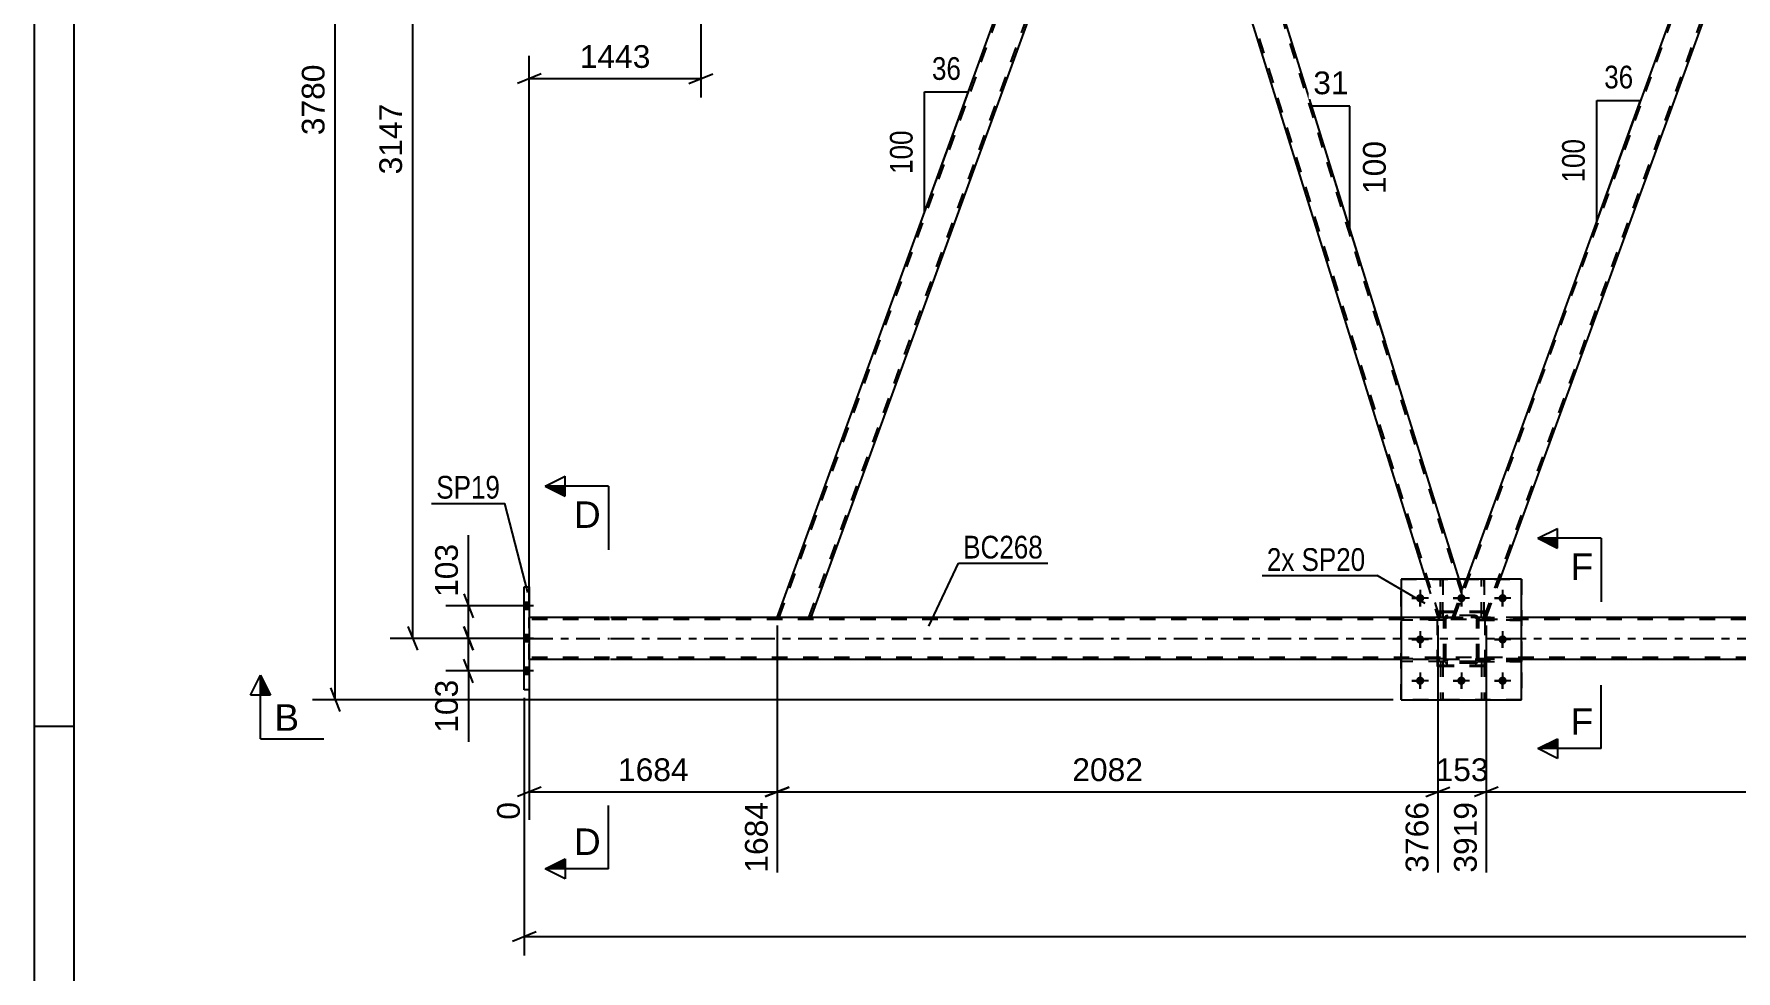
# Model space of a CAD drawing. Header units: millimetres. Extents: x 0 to 841, y 0 to 594.
# Drawn here: x 0 to 214.6, y 267.2 to 385.3 of the extents above; entities that cross this region are included whole.
import ezdxf

# ---------------------------------------------------------------- set-up
doc = ezdxf.new("R2010")
doc.units = ezdxf.units.MM
doc.linetypes.add('DXK_LINE_DOT2', pattern=[3.9198, 1.9599, -1.9599])
doc.linetypes.add('DXK_LINE_DOT3', pattern=[5.9187, 2.979, -0.9799, 0.9799, -0.9799])
doc.styles.add('Arial', font='ARIAL.TTF', dxfattribs={"height": 0.2})
doc.styles.add('Arial Narrow', font='ARIALN.TTF', dxfattribs={"height": 0.2})

# ---------------------------------------------------------------- blocks, each defined once
blk = doc.blocks.new('Unknown-318886624-1115')
at = {"color": 5, "linetype": 'Continuous'}
for p, q in [((0, 594), (0, 0)), ((5, 589), (5, 5)), ((5, 298), (0, 298))]:
    blk.add_line(p, q, dxfattribs=at)
blk = doc.blocks.new('Part-318886624-3569 - 3093')
at = {"color": 7, "linetype": 'DXK_LINE_DOT2'}
for p, q in [((177.3, 311.73), (177.3, 316.58)), ((177.3, 316.58), (177.62, 316.58)), ((177.62, 316.58), (177.62, 311.73)), ((177.3, 312.33), (177.62, 312.33)), ((177.62, 311.73), (177.3, 311.73))]:
    blk.add_line(p, q, dxfattribs=at)
blk = doc.blocks.new('Part-318886624-3146 - 3093')
at = {"color": 2, "linetype": 'Continuous'}
for p, q in [((93.69, 311.75), (137.81, 432.97)), ((137.81, 432.97), (142.07, 432.97)), ((97.95, 311.75), (140.52, 428.72))]:
    blk.add_line(p, q, dxfattribs=at)
at = {"color": 7, "linetype": 'DXK_LINE_DOT2'}
for p, q in [((93.95, 311.75), (138.07, 432.97)), ((97.69, 311.75), (141.81, 432.97)), ((138.07, 432.97), (138.09, 432.97)), ((140.52, 428.72), (142.07, 432.97)), ((97.95, 311.75), (93.69, 311.75))]:
    blk.add_line(p, q, dxfattribs=at)
blk = doc.blocks.new('Part-318886624-3156 - 3093')
at = {"color": 7, "linetype": 'DXK_LINE_DOT2'}
for p, q in [((179.08, 311.75), (223.2, 432.97)), ((182.83, 311.75), (226.95, 432.97)), ((223.2, 432.97), (223.22, 432.97)), ((227.2, 432.97), (225.65, 428.72)), ((178.82, 311.75), (180.58, 316.58)), ((183.08, 311.75), (184.84, 316.58)), ((183.08, 311.75), (178.82, 311.75))]:
    blk.add_line(p, q, dxfattribs=at)
at = {"color": 2, "linetype": 'Continuous'}
for p, q in [((222.94, 432.97), (180.58, 316.58)), ((227.2, 432.97), (222.94, 432.97)), ((184.84, 316.58), (225.65, 428.72))]:
    blk.add_line(p, q, dxfattribs=at)
blk = doc.blocks.new('Part-318886624-3161 - 3093')
at = {"color": 2, "linetype": 'Continuous'}
for p, q in [((142.07, 432.97), (140.52, 428.72)), ((143.38, 432.97), (142.07, 432.97)), ((179.67, 316.58), (143.38, 432.97)), ((175.48, 316.58), (140.52, 428.72))]:
    blk.add_line(p, q, dxfattribs=at)
at = {"color": 7, "linetype": 'DXK_LINE_DOT2'}
for p, q in [((179.95, 314.85), (143.13, 432.97)), ((177.23, 311.75), (140.66, 429.09)), ((175.48, 316.58), (176.98, 311.75)), ((180.09, 315.22), (179.67, 316.58)), ((178.82, 311.75), (180.09, 315.22)), ((176.98, 311.75), (178.82, 311.75))]:
    blk.add_line(p, q, dxfattribs=at)
blk = doc.blocks.new('Part-318886624-3235 - 3093')
at = {"color": 7, "linetype": 'DXK_LINE_DOT2'}
for p, q in [((177.29, 306.21), (177.61, 306.21)), ((177.29, 306.21), (177.3, 301.38)), ((177.29, 305.61), (177.61, 305.61)), ((177.61, 306.21), (177.62, 301.38)), ((177.62, 301.38), (177.3, 301.38))]:
    blk.add_line(p, q, dxfattribs=at)
blk = doc.blocks.new('Part-318886624-3241 - 3093')
at = {"color": 7, "linetype": 'DXK_LINE_DOT2'}
for p, q in [((182.49, 311.73), (182.49, 316.58)), ((182.49, 316.58), (182.81, 316.58)), ((182.81, 316.58), (182.81, 311.73)), ((182.49, 312.33), (182.81, 312.33)), ((182.81, 311.73), (182.49, 311.73))]:
    blk.add_line(p, q, dxfattribs=at)
blk = doc.blocks.new('Part-318886624-3376 - 3093')
at = {"color": 7, "linetype": 'DXK_LINE_DOT2'}
for p, q in [((177.74, 311.74), (172.34, 311.74)), ((172.34, 311.42), (172.34, 311.74)), ((177.74, 311.42), (172.34, 311.42)), ((177.14, 311.42), (177.14, 311.74)), ((177.74, 311.74), (177.74, 311.42))]:
    blk.add_line(p, q, dxfattribs=at)
blk = doc.blocks.new('Part-318886624-3219 - 3093')
at = {"color": 7, "linetype": 'DXK_LINE_DOT2'}
for p, q in [((172.34, 301.38), (172.34, 316.58)), ((172.34, 316.58), (187.54, 316.58)), ((187.54, 316.58), (187.54, 301.38)), ((187.54, 301.38), (172.34, 301.38))]:
    blk.add_line(p, q, dxfattribs=at)
blk = doc.blocks.new('Part-318886624-3224 - 3093')
at = {"color": 2, "linetype": 'Continuous'}
for p, q in [((61.8, 302.61), (61.8, 315.61)), ((61.8, 315.61), (62.44, 315.61)), ((62.44, 315.61), (62.44, 302.61)), ((62.44, 302.61), (61.8, 302.61))]:
    blk.add_line(p, q, dxfattribs=at)
blk = doc.blocks.new('Part-318886624-3256 - 3093')
at = {"color": 7, "linetype": 'DXK_LINE_DOT2'}
for p, q in [((177.61, 306.21), (177.29, 306.21)), ((177.29, 306.21), (177.3, 301.38)), ((177.29, 305.61), (177.61, 305.61)), ((177.61, 306.21), (177.62, 301.38)), ((177.3, 301.38), (177.62, 301.38))]:
    blk.add_line(p, q, dxfattribs=at)
blk = doc.blocks.new('Part-318886624-3279 - 3093')
at = {"color": 7, "linetype": 'DXK_LINE_DOT2'}
for p, q in [((187.54, 311.74), (182.14, 311.74)), ((182.14, 311.74), (182.14, 311.42)), ((182.14, 311.42), (187.54, 311.42)), ((182.74, 311.42), (182.74, 311.74)), ((187.54, 311.42), (187.54, 311.74))]:
    blk.add_line(p, q, dxfattribs=at)
blk = doc.blocks.new('Part-318886624-3280 - 3093')
at = {"color": 7, "linetype": 'DXK_LINE_DOT2'}
for p, q in [((187.54, 306.54), (182.14, 306.54)), ((182.14, 306.54), (182.14, 306.22)), ((182.14, 306.22), (187.54, 306.22)), ((182.74, 306.22), (182.74, 306.54)), ((187.54, 306.22), (187.54, 306.54))]:
    blk.add_line(p, q, dxfattribs=at)
blk = doc.blocks.new('Part-318886624-3281 - 3093')
at = {"color": 7, "linetype": 'DXK_LINE_DOT2'}
for p, q in [((177.74, 311.74), (172.34, 311.74)), ((172.34, 311.74), (172.34, 311.42)), ((177.74, 311.42), (172.34, 311.42)), ((177.14, 311.42), (177.14, 311.74)), ((177.74, 311.42), (177.74, 311.74))]:
    blk.add_line(p, q, dxfattribs=at)
blk = doc.blocks.new('Part-318886624-3282 - 3093')
at = {"color": 7, "linetype": 'DXK_LINE_DOT2'}
for p, q in [((177.74, 306.54), (172.34, 306.54)), ((172.34, 306.54), (172.34, 306.22)), ((177.74, 306.22), (172.34, 306.22)), ((177.14, 306.22), (177.14, 306.54)), ((177.74, 306.22), (177.74, 306.54))]:
    blk.add_line(p, q, dxfattribs=at)
blk = doc.blocks.new('Part-318886624-3284 - 3093')
at = {"color": 2, "linetype": 'Continuous'}
for p, q in [((177.3, 316.58), (177.3, 316.58)), ((177.62, 316.58), (177.3, 316.58)), ((177.62, 316.58), (177.62, 316.58))]:
    blk.add_line(p, q, dxfattribs=at)
at = {"color": 7, "linetype": 'DXK_LINE_DOT2'}
for p, q in [((177.3, 311.73), (177.3, 316.58)), ((177.62, 311.73), (177.62, 316.58)), ((177.3, 312.33), (177.62, 312.33)), ((177.62, 311.73), (177.3, 311.73))]:
    blk.add_line(p, q, dxfattribs=at)
blk = doc.blocks.new('Bolt-318886624-3306 - 3093')
at = {"linetype": 'Continuous'}
for points in [[(62.44, 312.77), (62.44, 313.65), (61.8, 313.65), (61.8, 312.77)], [(62.44, 312.77), (62.44, 313.65), (61.8, 313.65), (61.8, 312.77)], [(62.44, 312.77), (62.44, 313.65), (61.8, 313.65), (61.8, 312.77)], [(62.44, 308.67), (62.44, 309.55), (61.8, 309.55), (61.8, 308.67)], [(62.44, 308.67), (62.44, 309.55), (61.8, 309.55), (61.8, 308.67)], [(62.44, 304.57), (62.44, 305.45), (61.8, 305.45), (61.8, 304.57)], [(62.44, 304.57), (62.44, 305.45), (61.8, 305.45), (61.8, 304.57)], [(62.44, 304.57), (62.44, 305.45), (61.8, 305.45), (61.8, 304.57)]]:
    blk.add_hatch(color=1, dxfattribs=at).paths.add_polyline_path(points)
at = {"color": 1, "linetype": 'Continuous'}
for p, q in [((62.44, 313.65), (61.8, 313.65)), ((62.44, 313.65), (61.8, 313.65)), ((62.44, 313.65), (61.8, 313.65)), ((62.96, 313.21), (59.64, 313.21)), ((62.96, 313.21), (59.64, 313.21)), ((62.96, 313.21), (59.64, 313.21)), ((62.44, 312.77), (61.8, 312.77)), ((62.44, 312.77), (61.8, 312.77)), ((62.44, 312.77), (61.8, 312.77)), ((62.96, 309.11), (59.64, 309.11)), ((62.96, 309.11), (59.64, 309.11)), ((62.44, 309.55), (61.8, 309.55)), ((62.44, 309.55), (61.8, 309.55)), ((62.44, 308.67), (61.8, 308.67)), ((62.44, 308.67), (61.8, 308.67)), ((62.96, 305.01), (59.64, 305.01)), ((62.96, 305.01), (59.64, 305.01)), ((62.96, 305.01), (59.64, 305.01)), ((62.44, 305.45), (61.8, 305.45)), ((62.44, 305.45), (61.8, 305.45)), ((62.44, 305.45), (61.8, 305.45)), ((62.44, 304.57), (61.8, 304.57)), ((62.44, 304.57), (61.8, 304.57)), ((62.44, 304.57), (61.8, 304.57))]:
    blk.add_line(p, q, dxfattribs=at)
blk = doc.blocks.new('Bolt-318886624-3307 - 3093')
at = {"color": 1, "linetype": 'Continuous'}
for p, q in [((173.7, 314.18), (174.39, 314.18)), ((174.74, 315.22), (174.74, 314.52)), ((174.74, 313.14), (174.74, 313.83)), ((175.78, 314.18), (175.09, 314.18)), ((178.9, 314.18), (179.59, 314.18)), ((179.94, 315.22), (179.94, 314.52)), ((179.94, 313.14), (179.94, 313.83)), ((180.98, 314.18), (180.29, 314.18)), ((184.1, 314.18), (184.79, 314.18)), ((185.14, 315.22), (185.14, 314.52)), ((185.14, 313.14), (185.14, 313.83)), ((186.18, 314.18), (185.49, 314.18)), ((173.7, 308.98), (174.39, 308.98)), ((174.74, 310.02), (174.74, 309.32)), ((175.78, 308.98), (175.09, 308.98)), ((184.1, 308.98), (184.79, 308.98)), ((185.14, 310.02), (185.14, 309.32)), ((186.18, 308.98), (185.49, 308.98)), ((174.74, 307.94), (174.74, 308.63)), ((185.14, 307.94), (185.14, 308.63)), ((174.74, 304.82), (174.74, 304.12)), ((179.94, 304.82), (179.94, 304.12)), ((185.14, 304.82), (185.14, 304.12)), ((173.7, 303.78), (174.39, 303.78)), ((174.74, 302.74), (174.74, 303.43)), ((175.78, 303.78), (175.09, 303.78)), ((178.9, 303.78), (179.59, 303.78)), ((179.94, 302.74), (179.94, 303.43)), ((180.98, 303.78), (180.29, 303.78)), ((184.1, 303.78), (184.79, 303.78)), ((185.14, 302.74), (185.14, 303.43)), ((186.18, 303.78), (185.49, 303.78))]:
    blk.add_line(p, q, dxfattribs=at)
blk = doc.blocks.new('Part-318886624-3377 - 3093')
at = {"color": 7, "linetype": 'DXK_LINE_DOT2'}
for p, q in [((182.14, 306.22), (182.14, 306.54)), ((182.14, 306.54), (187.54, 306.54)), ((187.54, 306.22), (182.14, 306.22)), ((182.74, 306.22), (182.74, 306.54)), ((187.54, 306.54), (187.54, 306.22))]:
    blk.add_line(p, q, dxfattribs=at)
blk = doc.blocks.new('Part-318886624-3398 - 3093')
at = {"color": 2, "linetype": 'Continuous'}
for p, q in [((182.49, 316.58), (182.49, 316.58)), ((182.81, 316.58), (182.49, 316.58)), ((182.81, 316.58), (182.81, 316.58))]:
    blk.add_line(p, q, dxfattribs=at)
at = {"color": 7, "linetype": 'DXK_LINE_DOT2'}
for p, q in [((182.49, 311.73), (182.49, 316.58)), ((182.81, 311.73), (182.81, 316.58)), ((182.49, 312.33), (182.81, 312.33)), ((182.81, 311.73), (182.49, 311.73))]:
    blk.add_line(p, q, dxfattribs=at)
blk = doc.blocks.new('Part-318886624-3399 - 3093')
at = {"color": 7, "linetype": 'DXK_LINE_DOT2'}
for p, q in [((177.74, 306.54), (172.34, 306.54)), ((172.34, 306.22), (172.34, 306.54)), ((177.74, 306.22), (172.34, 306.22)), ((177.14, 306.22), (177.14, 306.54)), ((177.74, 306.54), (177.74, 306.22))]:
    blk.add_line(p, q, dxfattribs=at)
blk = doc.blocks.new('Part-318886624-3408 - 3093')
at = {"color": 7, "linetype": 'DXK_LINE_DOT2'}
for p, q in [((182.81, 306.21), (182.49, 306.21)), ((182.49, 306.21), (182.49, 301.38)), ((182.49, 305.61), (182.81, 305.61)), ((182.81, 306.21), (182.81, 301.38)), ((182.49, 301.38), (182.81, 301.38))]:
    blk.add_line(p, q, dxfattribs=at)
blk = doc.blocks.new('Part-318886624-3450 - 3093')
at = {"color": 2, "linetype": 'Continuous'}
for p, q in [((172.34, 316.58), (172.34, 301.38)), ((187.54, 316.58), (172.34, 316.58)), ((187.54, 301.38), (187.54, 316.58)), ((172.34, 301.38), (187.54, 301.38))]:
    blk.add_line(p, q, dxfattribs=at)
blk = doc.blocks.new('Part-318886624-3601 - 3093')
at = {"color": 7, "linetype": 'DXK_LINE_DOT2'}
for p, q in [((177.74, 311.5), (177.78, 311.68)), ((177.78, 311.68), (177.74, 311.5)), ((177.74, 306.46), (177.74, 311.5)), ((177.98, 311.5), (178, 311.59)), ((177.98, 306.46), (177.98, 311.5)), ((178, 311.59), (178.05, 311.67)), ((178.04, 311.94), (178.22, 311.98)), ((178.22, 311.98), (178.04, 311.94)), ((178.05, 311.67), (178.13, 311.72)), ((178.13, 311.72), (178.22, 311.74)), ((181.66, 311.98), (178.22, 311.98)), ((178.22, 311.74), (181.66, 311.74)), ((181.66, 311.98), (181.84, 311.94)), ((181.84, 311.94), (181.66, 311.98)), ((181.66, 311.74), (181.75, 311.72)), ((181.75, 311.72), (181.83, 311.67)), ((181.83, 311.67), (181.88, 311.59)), ((181.88, 311.59), (181.9, 311.5)), ((181.9, 306.46), (181.9, 311.5)), ((182.1, 311.68), (182.14, 311.5)), ((182.14, 311.5), (182.1, 311.68)), ((182.14, 306.46), (182.14, 311.5)), ((177.78, 306.27), (177.74, 306.46)), ((177.74, 306.46), (177.78, 306.27)), ((178, 306.36), (177.98, 306.46)), ((178.05, 306.29), (178, 306.36)), ((178.22, 305.98), (178.04, 306.01)), ((178.04, 306.01), (178.22, 305.98)), ((178.13, 306.23), (178.05, 306.29)), ((178.22, 306.22), (178.13, 306.23)), ((181.66, 306.22), (178.22, 306.22)), ((181.66, 305.98), (178.22, 305.98)), ((181.75, 306.23), (181.66, 306.22)), ((181.84, 306.01), (181.66, 305.98)), ((181.66, 305.98), (181.84, 306.01)), ((181.83, 306.29), (181.75, 306.23)), ((181.88, 306.36), (181.83, 306.29)), ((181.9, 306.46), (181.88, 306.36)), ((182.14, 306.46), (182.1, 306.27)), ((182.1, 306.27), (182.14, 306.46))]:
    blk.add_line(p, q, dxfattribs=at)
at = {"color": 7, "linetype": 'DXK_LINE_DOT3'}
blk.add_line((179.94, 308.98), (179.94, 308.98), dxfattribs=at)
at = {"color": 7, "linetype": 'DXK_LINE_DOT2'}
for centre, start, end in [((178.22, 311.5), 112.5, 157.5), ((178.22, 311.5), 112.5, 157.5), ((181.66, 311.5), 22.5, 67.5), ((181.66, 311.5), 22.5, 67.5), ((178.22, 306.46), 202.5, 247.5), ((178.22, 306.46), 202.5, 247.5), ((181.66, 306.46), 292.5, 337.5), ((181.66, 306.46), 292.5, 337.5)]:
    blk.add_arc(centre, 0.48, start, end, dxfattribs=at)
blk = doc.blocks.new('Bolt-318886624-3477 - 3093')
at = {"linetype": 'Continuous'}
for points in [[(175.26, 314.18, -1), (174.22, 314.18, -1)], [(180.46, 314.18, -1), (179.42, 314.18, -1)], [(185.66, 314.18, -1), (184.62, 314.18, -1)], [(175.26, 308.98, -1), (174.22, 308.98, -1)], [(185.66, 308.98, -1), (184.62, 308.98, -1)], [(175.26, 303.78, -1), (174.22, 303.78, -1)], [(180.46, 303.78, -1), (179.42, 303.78, -1)], [(185.66, 303.78, -1), (184.62, 303.78, -1)]]:
    blk.add_hatch(color=1, dxfattribs=at).paths.add_polyline_path(points)
at = {"color": 1, "linetype": 'Continuous'}
for p, q in [((175.78, 314.18), (173.7, 314.18)), ((174.74, 315.22), (174.74, 313.14)), ((180.98, 314.18), (178.9, 314.18)), ((179.94, 315.22), (179.94, 313.14)), ((186.18, 314.18), (184.1, 314.18)), ((185.14, 315.22), (185.14, 313.14)), ((175.78, 308.98), (173.7, 308.98)), ((174.74, 310.02), (174.74, 307.94)), ((186.18, 308.98), (184.1, 308.98)), ((185.14, 310.02), (185.14, 307.94)), ((174.74, 304.82), (174.74, 302.74)), ((179.94, 304.82), (179.94, 302.74)), ((185.14, 304.82), (185.14, 302.74)), ((175.78, 303.78), (173.7, 303.78)), ((180.98, 303.78), (178.9, 303.78)), ((186.18, 303.78), (184.1, 303.78))]:
    blk.add_line(p, q, dxfattribs=at)
blk = doc.blocks.new('Part-318886624-3524 - 3093')
at = {"color": 7, "linetype": 'DXK_LINE_DOT2'}
for p, q in [((182.14, 311.42), (182.14, 311.74)), ((182.14, 311.74), (187.54, 311.74)), ((187.54, 311.42), (182.14, 311.42)), ((182.74, 311.42), (182.74, 311.74)), ((187.54, 311.74), (187.54, 311.42))]:
    blk.add_line(p, q, dxfattribs=at)
blk = doc.blocks.new('Part-318886624-3544 - 3093')
at = {"color": 2, "linetype": 'Continuous'}
for p, q in [((72.56, 311.75), (62.44, 311.75)), ((172.34, 311.75), (72.66, 311.75)), ((342.61, 311.75), (187.54, 311.75)), ((72.56, 306.47), (62.44, 306.47)), ((172.34, 306.47), (72.66, 306.47)), ((342.61, 306.47), (187.54, 306.47))]:
    blk.add_line(p, q, dxfattribs=at)
at = {"color": 7, "linetype": 'DXK_LINE_DOT2'}
for p, q in [((62.44, 306.47), (62.44, 311.75)), ((72.56, 311.51), (62.44, 311.51)), ((741.11, 311.51), (72.66, 311.51)), ((187.54, 311.75), (172.34, 311.75)), ((72.56, 306.71), (62.44, 306.71)), ((741.75, 306.71), (72.66, 306.71)), ((187.54, 306.47), (172.34, 306.47))]:
    blk.add_line(p, q, dxfattribs=at)
at = {"color": 7, "linetype": 'DXK_LINE_DOT3'}
for p, q in [((62.44, 309.11), (72.56, 309.11)), ((72.66, 309.11), (741.43, 309.11))]:
    blk.add_line(p, q, dxfattribs=at)
blk = doc.blocks.new('Part-318886624-3545 - 3093')
at = {"color": 7, "linetype": 'DXK_LINE_DOT2'}
for p, q in [((182.94, 312.38), (176.94, 312.38)), ((176.94, 305.58), (176.94, 312.38)), ((182.94, 305.58), (182.94, 312.38)), ((182.94, 305.58), (176.94, 305.58))]:
    blk.add_line(p, q, dxfattribs=at)
blk = doc.blocks.new('Part-318886624-3577 - 3093')
at = {"color": 7, "linetype": 'DXK_LINE_DOT2'}
for p, q in [((182.49, 306.21), (182.81, 306.21)), ((182.49, 306.21), (182.49, 301.38)), ((182.49, 305.61), (182.81, 305.61)), ((182.81, 306.21), (182.81, 301.38)), ((182.81, 301.38), (182.49, 301.38))]:
    blk.add_line(p, q, dxfattribs=at)
blk = doc.blocks.new('Part-318886624-3578 - 3093')
at = {"color": 7, "linetype": 'DXK_LINE_DOT2'}
for p, q in [((177.74, 311.5), (177.78, 311.68)), ((177.78, 311.68), (177.74, 311.5)), ((177.74, 306.46), (177.74, 311.5)), ((177.98, 311.5), (178, 311.59)), ((177.98, 306.46), (177.98, 311.5)), ((178, 311.59), (178.05, 311.67)), ((178.04, 311.94), (178.22, 311.98)), ((178.22, 311.98), (178.04, 311.94)), ((178.05, 311.67), (178.13, 311.72)), ((178.13, 311.72), (178.22, 311.74)), ((181.66, 311.98), (178.22, 311.98)), ((178.22, 311.74), (181.66, 311.74)), ((181.66, 311.98), (181.84, 311.94)), ((181.84, 311.94), (181.66, 311.98)), ((181.66, 311.74), (181.75, 311.72)), ((181.75, 311.72), (181.83, 311.67)), ((181.83, 311.67), (181.88, 311.59)), ((181.88, 311.59), (181.9, 311.5)), ((181.9, 306.46), (181.9, 311.5)), ((182.1, 311.68), (182.14, 311.5)), ((182.14, 311.5), (182.1, 311.68)), ((182.14, 306.46), (182.14, 311.5)), ((177.78, 306.27), (177.74, 306.46)), ((177.74, 306.46), (177.78, 306.27)), ((178, 306.36), (177.98, 306.46)), ((178.05, 306.29), (178, 306.36)), ((178.22, 305.98), (178.04, 306.01)), ((178.04, 306.01), (178.22, 305.98)), ((178.13, 306.23), (178.05, 306.29)), ((178.22, 306.22), (178.13, 306.23)), ((181.66, 306.22), (178.22, 306.22)), ((181.66, 305.98), (178.22, 305.98)), ((181.75, 306.23), (181.66, 306.22)), ((181.84, 306.01), (181.66, 305.98)), ((181.66, 305.98), (181.84, 306.01)), ((181.83, 306.29), (181.75, 306.23)), ((181.88, 306.36), (181.83, 306.29)), ((181.9, 306.46), (181.88, 306.36)), ((182.14, 306.46), (182.1, 306.27)), ((182.1, 306.27), (182.14, 306.46))]:
    blk.add_line(p, q, dxfattribs=at)
at = {"color": 7, "linetype": 'DXK_LINE_DOT3'}
blk.add_line((179.94, 308.98), (179.94, 308.98), dxfattribs=at)
at = {"color": 7, "linetype": 'DXK_LINE_DOT2'}
for centre, start, end in [((178.22, 311.5), 112.5, 157.5), ((178.22, 311.5), 112.5, 157.5), ((181.66, 311.5), 22.5, 67.5), ((181.66, 311.5), 22.5, 67.5), ((178.22, 306.46), 202.5, 247.5), ((178.22, 306.46), 202.5, 247.5), ((181.66, 306.46), 292.5, 337.5), ((181.66, 306.46), 292.5, 337.5)]:
    blk.add_arc(centre, 0.48, start, end, dxfattribs=at)
blk = doc.blocks.new('Part-318886624-3600 - 3093')
at = {"color": 7, "linetype": 'DXK_LINE_DOT2'}
for p, q in [((182.94, 312.51), (176.94, 312.51)), ((176.94, 305.71), (176.94, 312.51)), ((182.94, 305.71), (182.94, 312.51)), ((182.94, 305.71), (176.94, 305.71))]:
    blk.add_line(p, q, dxfattribs=at)
blk = doc.blocks.new('StraightDimension-318886624-3905 - 3093')
at = {"color": 7, "linetype": 'Continuous'}
for p, q in [((61.12, 309.11), (51.93, 309.11)), ((54.18, 310.61), (55.38, 307.61)), ((54.78, 305.01), (54.78, 309.11)), ((60.8, 305.01), (51.93, 305.01)), ((55.38, 303.51), (54.18, 306.51))]:
    blk.add_line(p, q, dxfattribs=at)
at = {"color": 0}
blk.add_wipeout([(54.03, 304.49), (49.83, 304.49), (49.83, 296.62), (54.03, 296.62)], dxfattribs=at)
at = {"color": 7, "linetype": 'Continuous'}
blk.add_line((54.78, 305.01), (54.78, 296.09), dxfattribs=at)
blk.add_line((54.78, 305.01), (54.78, 296.09), dxfattribs=at)
at = {"color": 3, "style": 'Arial'}
blk.add_text('103', height=2.865, rotation=90.0002, dxfattribs=at).set_placement((53.43, 297.22))
blk = doc.blocks.new('AngleDimension-318886624-12762 - 3093')
at = {"color": 7, "linetype": 'Continuous'}
for p, q in [((197, 376.92), (202.54, 376.92)), ((197, 361.7), (202.54, 376.92)), ((197, 361.7), (197, 376.92)), ((197.55, 363.19), (202.54, 376.92))]:
    blk.add_line(p, q, dxfattribs=at)
at = {"color": 0}
for points in [[(202.2, 377.82), (202.2, 382.02), (197.35, 382.02), (197.35, 377.82)], [(196.1, 372.66), (191.9, 372.66), (191.9, 365.97), (196.1, 365.97)]]:
    blk.add_wipeout(points, dxfattribs=at)
at = {"color": 3, "style": 'Arial Narrow'}
blk.add_text('36', height=2.863, dxfattribs=at).set_placement((197.95, 378.42))
blk.add_text('100', height=2.863, rotation=90.0002, dxfattribs=at).set_placement((195.5, 366.57))
blk = doc.blocks.new('StraightDimension-318886624-4182 - 3093')
at = {"color": 7, "linetype": 'Continuous'}
for p, q in [((176.98, 310.75), (176.98, 279.59)), ((183.08, 310.75), (183.08, 279.59)), ((175.48, 289.18), (178.48, 290.38)), ((176.98, 289.78), (183.08, 289.78)), ((184.58, 290.38), (181.58, 289.18))]:
    blk.add_line(p, q, dxfattribs=at)
at = {"color": 0}
blk.add_wipeout([(183.97, 290.53), (183.97, 294.73), (176.09, 294.73), (176.09, 290.53)], dxfattribs=at)
at = {"color": 0, "linetype": 'Continuous'}
blk.add_wipeout([(182.48, 289.08), (178.28, 289.08), (178.28, 278.99), (182.48, 278.99)], dxfattribs=at)
at = {"color": 3, "style": 'Arial'}
blk.add_text('153', height=2.865, dxfattribs=at).set_placement((176.69, 291.13))
at = {"color": 3, "linetype": 'Continuous', "style": 'Arial'}
blk.add_text('3919', height=2.865, rotation=90.0002, dxfattribs=at).set_placement((181.88, 279.59))
blk = doc.blocks.new('StraightDimension-318886624-3615 - 3093')
at = {"color": 7, "linetype": 'Continuous'}
for p, q in [((48.34, 433.47), (47.14, 436.47)), ((82.42, 434.97), (44.89, 434.97)), ((47.74, 309.11), (47.74, 434.97)), ((60.8, 309.11), (44.89, 309.11)), ((47.14, 310.61), (48.34, 307.61))]:
    blk.add_line(p, q, dxfattribs=at)
at = {"color": 0}
blk.add_wipeout([(46.99, 377.09), (42.79, 377.09), (42.79, 366.99), (46.99, 366.99)], dxfattribs=at)
at = {"color": 3, "style": 'Arial'}
blk.add_text('3147', height=2.865, rotation=90.0002, dxfattribs=at).set_placement((46.39, 367.59))
blk = doc.blocks.new('AngleDimension-318886624-3857 - 3093')
at = {"color": 7, "linetype": 'Continuous'}
for p, q in [((165.9, 376.19), (161.08, 376.19)), ((165.9, 360.72), (161.08, 376.19)), ((165.9, 360.72), (165.9, 376.19)), ((170.36, 346.43), (165.9, 360.72))]:
    blk.add_line(p, q, dxfattribs=at)
at = {"color": 0}
for points in [[(166.32, 377.09), (166.32, 381.29), (160.67, 381.29), (160.67, 377.09)], [(171, 372.39), (166.8, 372.39), (166.8, 364.52), (171, 364.52)]]:
    blk.add_wipeout(points, dxfattribs=at)
at = {"color": 3, "style": 'Arial'}
blk.add_text('31', height=2.865, dxfattribs=at).set_placement((161.27, 377.69))
blk.add_text('100', height=2.865, rotation=90.0002, dxfattribs=at).set_placement((170.4, 365.12))
blk = doc.blocks.new('StraightDimension-318886624-3868 - 3093')
at = {"color": 7, "linetype": 'Continuous'}
for p, q in [((84.06, 431.97), (84.06, 377.26)), ((62.44, 312.75), (62.44, 382.51)), ((63.94, 380.26), (60.94, 379.06)), ((82.56, 379.06), (85.56, 380.26)), ((62.44, 379.66), (84.06, 379.66))]:
    blk.add_line(p, q, dxfattribs=at)
at = {"color": 0}
blk.add_wipeout([(78.3, 380.41), (78.3, 384.61), (68.2, 384.61), (68.2, 380.41)], dxfattribs=at)
at = {"color": 3, "style": 'Arial'}
blk.add_text('1443', height=2.865, dxfattribs=at).set_placement((68.8, 381.01))
blk = doc.blocks.new('StraightDimension-318886624-3915 - 3093')
at = {"color": 7, "linetype": 'Continuous'}
for p, q in [((54.18, 314.71), (55.38, 311.71)), ((60.8, 313.21), (51.93, 313.21)), ((54.78, 309.11), (54.78, 313.21)), ((61.12, 309.11), (51.93, 309.11)), ((55.38, 307.61), (54.18, 310.61))]:
    blk.add_line(p, q, dxfattribs=at)
at = {"color": 0}
blk.add_wipeout([(54.03, 321.61), (49.83, 321.61), (49.83, 313.74), (54.03, 313.74)], dxfattribs=at)
at = {"color": 7, "linetype": 'Continuous'}
blk.add_line((54.78, 313.21), (54.78, 322.13), dxfattribs=at)
blk.add_line((54.78, 313.21), (54.78, 322.13), dxfattribs=at)
at = {"color": 3, "style": 'Arial'}
blk.add_text('103', height=2.865, rotation=90.0002, dxfattribs=at).set_placement((53.43, 314.34))
blk = doc.blocks.new('StraightDimension-318886624-4165 - 3093')
at = {"color": 7, "linetype": 'Continuous'}
for p, q in [((93.69, 310.75), (93.69, 279.59)), ((62.44, 305.47), (62.44, 286.26)), ((63.94, 290.38), (60.94, 289.18)), ((62.44, 289.78), (93.69, 289.78)), ((92.19, 289.18), (95.19, 290.38))]:
    blk.add_line(p, q, dxfattribs=at)
at = {"color": 0}
blk.add_wipeout([(83.11, 290.53), (83.11, 294.73), (73.02, 294.73), (73.02, 290.53)], dxfattribs=at)
at = {"color": 0, "linetype": 'Continuous'}
for points in [[(61.84, 289.08), (57.64, 289.08), (57.64, 285.66), (61.84, 285.66)], [(93.09, 289.08), (88.89, 289.08), (88.89, 278.99), (93.09, 278.99)]]:
    blk.add_wipeout(points, dxfattribs=at)
at = {"color": 3, "style": 'Arial'}
blk.add_text('1684', height=2.865, dxfattribs=at).set_placement((73.62, 291.13))
at = {"color": 3, "linetype": 'Continuous', "style": 'Arial'}
for s, height, p in [('0', 2.87, (61.24, 286.26)), ('1684', 2.865, (92.49, 279.59))]:
    blk.add_text(s, height=height, rotation=90.0002, dxfattribs=at).set_placement(p)
blk = doc.blocks.new('StraightDimension-318886624-4171 - 3093')
at = {"color": 7, "linetype": 'Continuous'}
for p, q in [((93.69, 310.75), (93.69, 279.59)), ((176.98, 310.75), (176.98, 279.59)), ((95.19, 290.38), (92.19, 289.18)), ((93.69, 289.78), (176.98, 289.78)), ((175.48, 289.18), (178.48, 290.38))]:
    blk.add_line(p, q, dxfattribs=at)
at = {"color": 0}
blk.add_wipeout([(140.38, 290.53), (140.38, 294.73), (130.29, 294.73), (130.29, 290.53)], dxfattribs=at)
at = {"color": 0, "linetype": 'Continuous'}
blk.add_wipeout([(176.38, 289.08), (172.18, 289.08), (172.18, 278.99), (176.38, 278.99)], dxfattribs=at)
at = {"color": 3, "style": 'Arial'}
blk.add_text('2082', height=2.865, dxfattribs=at).set_placement((130.89, 291.13))
at = {"color": 3, "linetype": 'Continuous', "style": 'Arial'}
blk.add_text('3766', height=2.865, rotation=90.0002, dxfattribs=at).set_placement((175.78, 279.59))
blk = doc.blocks.new('StraightDimension-318886624-4196 - 3093')
at = {"color": 7, "linetype": 'Continuous'}
for p, q in [((183.08, 310.75), (183.08, 279.59)), ((262.11, 310.75), (262.11, 279.59)), ((184.58, 290.38), (181.58, 289.18)), ((183.08, 289.78), (262.11, 289.78)), ((260.61, 289.18), (263.61, 290.38))]:
    blk.add_line(p, q, dxfattribs=at)
at = {"color": 0}
blk.add_wipeout([(227.64, 290.53), (227.64, 294.73), (217.55, 294.73), (217.55, 290.53)], dxfattribs=at)
at = {"color": 0, "linetype": 'Continuous'}
blk.add_wipeout([(261.51, 289.08), (257.31, 289.08), (257.31, 278.99), (261.51, 278.99)], dxfattribs=at)
at = {"color": 3, "style": 'Arial'}
blk.add_text('1976', height=2.865, dxfattribs=at).set_placement((218.15, 291.13))
at = {"color": 3, "linetype": 'Continuous', "style": 'Arial'}
blk.add_text('5895', height=2.865, rotation=90.0002, dxfattribs=at).set_placement((260.91, 279.59))
blk = doc.blocks.new('StraightDimension-318886624-4533 - 3093')
at = {"color": 7, "linetype": 'Continuous'}
for p, q in [((61.8, 301.61), (61.8, 269.13)), ((63.3, 272.13), (60.3, 270.93)), ((61.8, 271.53), (796.63, 271.53))]:
    blk.add_line(p, q, dxfattribs=at)
blk = doc.blocks.new('StraightDimension-318886624-4569 - 3093')
at = {"color": 7, "linetype": 'Continuous'}
for p, q in [((38.57, 451.08), (37.37, 454.08)), ((87.05, 452.58), (35.12, 452.58)), ((37.97, 301.38), (37.97, 452.58)), ((37.37, 302.88), (38.57, 299.88)), ((171.34, 301.38), (35.12, 301.38))]:
    blk.add_line(p, q, dxfattribs=at)
at = {"color": 0}
blk.add_wipeout([(37.22, 382.02), (33.02, 382.02), (33.02, 371.93), (37.22, 371.93)], dxfattribs=at)
at = {"color": 3, "style": 'Arial'}
blk.add_text('3780', height=2.865, rotation=90.0002, dxfattribs=at).set_placement((36.62, 372.53))
blk = doc.blocks.new('AngleDimension-318886624-12686 - 3093')
at = {"color": 7, "linetype": 'Continuous'}
for p, q in [((112.26, 378), (117.8, 378)), ((112.26, 362.78), (117.8, 378)), ((112.26, 362.78), (112.26, 378)), ((113.71, 366.76), (117.8, 378))]:
    blk.add_line(p, q, dxfattribs=at)
at = {"color": 0}
for points in [[(117.46, 378.9), (117.46, 383.1), (112.6, 383.1), (112.6, 378.9)], [(111.36, 373.73), (107.16, 373.73), (107.16, 367.05), (111.36, 367.05)]]:
    blk.add_wipeout(points, dxfattribs=at)
at = {"color": 3, "style": 'Arial Narrow'}
blk.add_text('36', height=2.863, dxfattribs=at).set_placement((113.2, 379.5))
blk.add_text('100', height=2.863, rotation=90.0002, dxfattribs=at).set_placement((110.76, 367.65))
blk = doc.blocks.new('SectionMark-318886624-4613 - 3093')
at = {"linetype": 'Continuous'}
for points in [[(192.06, 321.73), (192.06, 320.48), (189.56, 321.73)], [(192.06, 296.47), (192.06, 295.22), (189.56, 295.22)]]:
    blk.add_hatch(color=6, dxfattribs=at).paths.add_polyline_path(points)
at = {"color": 6, "linetype": 'Continuous'}
for p, q in [((189.56, 321.73), (192.06, 322.98)), ((192.06, 320.48), (192.06, 322.98)), ((197.56, 321.73), (189.56, 321.73)), ((189.56, 321.73), (192.06, 320.48)), ((189.56, 295.22), (192.06, 296.47)), ((192.06, 296.47), (192.06, 293.97)), ((197.56, 295.22), (189.56, 295.22)), ((192.06, 293.97), (189.56, 295.22))]:
    blk.add_line(p, q, dxfattribs=at)
at = {"color": 0, "linetype": 'Continuous'}
for points in [[(196.56, 316.48), (196.56, 319.98), (193.71, 319.98), (193.71, 316.48)], [(196.56, 296.97), (196.56, 300.47), (193.71, 300.47), (193.71, 296.97)]]:
    blk.add_wipeout(points, dxfattribs=at)
at = {"color": 6, "linetype": 'Continuous'}
for p, q in [((197.56, 321.73), (197.56, 313.73)), ((197.56, 295.22), (197.56, 303.22))]:
    blk.add_line(p, q, dxfattribs=at)
at = {"color": 3, "linetype": 'Continuous', "style": 'Arial'}
for p in [(193.71, 316.48), (193.71, 296.97)]:
    blk.add_text('F', height=3.34, dxfattribs=at).set_placement(p)
blk = doc.blocks.new('Mark-318886624-3220 - 3093')
at = {"color": 0}
blk.add_wipeout([(58.75, 326.73), (58.75, 329.73), (50.71, 329.73), (50.71, 326.73)], dxfattribs=at)
blk.add_wipeout([(58.75, 326.73), (58.75, 329.73), (50.71, 329.73), (50.71, 326.73)], dxfattribs=at)
at = {"color": 30, "linetype": 'Continuous'}
for p in [(50.11, 326.13), (62.24, 314.9)]:
    blk.add_line(p, (59.35, 326.13), dxfattribs=at)
at = {"color": 3, "style": 'Arial Narrow'}
blk.add_text('SP19', height=2.863, dxfattribs=at).set_placement((50.71, 326.73))
blk = doc.blocks.new('SectionMark-318886624-4615 - 3093')
at = {"linetype": 'Continuous'}
for points in [[(66.94, 328.29), (66.94, 327.04), (64.44, 328.29)], [(66.94, 281.32), (66.94, 280.07), (64.44, 280.07)]]:
    blk.add_hatch(color=6, dxfattribs=at).paths.add_polyline_path(points)
at = {"color": 6, "linetype": 'Continuous'}
for p, q in [((64.44, 328.29), (66.94, 329.54)), ((72.44, 328.29), (64.44, 328.29)), ((64.44, 328.29), (66.94, 327.04)), ((66.94, 327.04), (66.94, 329.54)), ((64.44, 280.07), (66.94, 281.32)), ((66.94, 281.32), (66.94, 278.82)), ((72.44, 280.07), (64.44, 280.07)), ((66.94, 278.82), (64.44, 280.07))]:
    blk.add_line(p, q, dxfattribs=at)
at = {"color": 0, "linetype": 'Continuous'}
for points in [[(71.44, 323.04), (71.44, 326.54), (68.07, 326.54), (68.07, 323.04)], [(71.44, 281.82), (71.44, 285.32), (68.07, 285.32), (68.07, 281.82)]]:
    blk.add_wipeout(points, dxfattribs=at)
at = {"color": 6, "linetype": 'Continuous'}
for p, q in [((72.44, 328.29), (72.44, 320.29)), ((72.44, 280.07), (72.44, 288.07))]:
    blk.add_line(p, q, dxfattribs=at)
at = {"color": 3, "linetype": 'Continuous', "style": 'Arial'}
for p in [(68.07, 323.04), (68.07, 281.82)]:
    blk.add_text('D', height=3.34, dxfattribs=at).set_placement(p)
blk = doc.blocks.new('SectionMark-318886624-4611 - 3093')
at = {"color": 6, "linetype": 'Continuous'}
for p in [(27.3, 301.97), (28.55, 296.47)]:
    blk.add_line(p, (28.55, 304.47), dxfattribs=at)
at = {"color": 0, "linetype": 'Continuous'}
blk.add_wipeout([(33.41, 297.47), (33.41, 300.97), (30.3, 300.97), (30.3, 297.47)], dxfattribs=at)
at = {"linetype": 'Continuous'}
blk.add_hatch(color=6, dxfattribs=at).paths.add_polyline_path([(29.8, 301.97), (28.55, 301.97), (28.55, 304.47)])
at = {"color": 6, "linetype": 'Continuous'}
for p, q in [((28.55, 304.47), (29.8, 301.97)), ((29.8, 301.97), (27.3, 301.97)), ((28.55, 296.47), (36.55, 296.47))]:
    blk.add_line(p, q, dxfattribs=at)
at = {"color": 3, "linetype": 'Continuous', "style": 'Arial'}
blk.add_text('B', height=3.34, dxfattribs=at).set_placement((30.3, 297.47))
blk = doc.blocks.new('Mark-318886624-3540 - 3093')
at = {"color": 0}
blk.add_wipeout([(127.19, 319.18), (127.19, 322.18), (117.14, 322.18), (117.14, 319.18)], dxfattribs=at)
blk.add_wipeout([(127.19, 319.18), (127.19, 322.18), (117.14, 322.18), (117.14, 319.18)], dxfattribs=at)
at = {"color": 30, "linetype": 'Continuous'}
for p, q in [((112.82, 310.66), (116.54, 318.58)), ((116.54, 318.58), (127.79, 318.58))]:
    blk.add_line(p, q, dxfattribs=at)
at = {"color": 3, "style": 'Arial Narrow'}
blk.add_text('BC268', height=2.863, dxfattribs=at).set_placement((117.14, 319.18))
blk = doc.blocks.new('MarkSet-318886624-4655 - 3093')
at = {"color": 30, "linetype": 'Continuous'}
blk.add_line((175.39, 313.52), (169.33, 317.02), dxfattribs=at)
at = {"color": 0}
blk.add_wipeout([(158.89, 317.62), (158.89, 320.62), (155.42, 320.62), (155.42, 317.62)], dxfattribs=at)
blk.add_wipeout([(158.89, 317.62), (158.89, 320.62), (155.42, 320.62), (155.42, 317.62)], dxfattribs=at)
blk.add_wipeout([(167.83, 317.62), (167.83, 320.62), (159.79, 320.62), (159.79, 317.62)], dxfattribs=at)
blk.add_wipeout([(167.83, 317.62), (167.83, 320.62), (159.79, 320.62), (159.79, 317.62)], dxfattribs=at)
at = {"color": 30, "linetype": 'Continuous'}
blk.add_line((154.82, 317.02), (169.33, 317.02), dxfattribs=at)
at = {"color": 3, "style": 'Arial Narrow'}
for s, p in [('2x', (155.42, 317.62)), ('SP20', (159.79, 317.62))]:
    blk.add_text(s, height=2.863, dxfattribs=at).set_placement(p)

msp = doc.modelspace()

# ---------------------------------------------------------------- block references
for name in ['Unknown-318886624-1115', 'Part-318886624-3146 - 3093', 'Part-318886624-3161 - 3093', 'Part-318886624-3156 - 3093', 'Part-318886624-3224 - 3093', 'Part-318886624-3219 - 3093', 'Part-318886624-3450 - 3093', 'Part-318886624-3569 - 3093', 'Part-318886624-3284 - 3093', 'Part-318886624-3241 - 3093', 'Part-318886624-3398 - 3093', 'Bolt-318886624-3306 - 3093', 'Bolt-318886624-3307 - 3093', 'Bolt-318886624-3477 - 3093', 'Part-318886624-3544 - 3093', 'Part-318886624-3376 - 3093', 'Part-318886624-3281 - 3093', 'Part-318886624-3600 - 3093', 'Part-318886624-3545 - 3093', 'Part-318886624-3601 - 3093', 'Part-318886624-3578 - 3093', 'Part-318886624-3279 - 3093', 'Part-318886624-3524 - 3093', 'Part-318886624-3282 - 3093', 'Part-318886624-3399 - 3093', 'Part-318886624-3235 - 3093', 'Part-318886624-3256 - 3093', 'Part-318886624-3280 - 3093', 'Part-318886624-3377 - 3093', 'Part-318886624-3408 - 3093', 'Part-318886624-3577 - 3093']:
    msp.add_blockref(name, (0, 0))

# ---------------------------------------------------------------- next in the draw order: block references
for name in ['AngleDimension-318886624-12762 - 3093', 'AngleDimension-318886624-3857 - 3093', 'StraightDimension-318886624-3905 - 3093', 'StraightDimension-318886624-4182 - 3093']:
    msp.add_blockref(name, (0, 0))

# ---------------------------------------------------------------- next in the draw order: block references
for name in ['StraightDimension-318886624-3615 - 3093', 'StraightDimension-318886624-4196 - 3093']:
    msp.add_blockref(name, (0, 0))

# ---------------------------------------------------------------- next in the draw order: block references
msp.add_blockref('StraightDimension-318886624-3868 - 3093', (0, 0))

# ---------------------------------------------------------------- next in the draw order: block references
msp.add_blockref('StraightDimension-318886624-3915 - 3093', (0, 0))

# ---------------------------------------------------------------- next in the draw order: block references
msp.add_blockref('StraightDimension-318886624-4165 - 3093', (0, 0))

# ---------------------------------------------------------------- next in the draw order: block references
msp.add_blockref('StraightDimension-318886624-4171 - 3093', (0, 0))

# ---------------------------------------------------------------- next in the draw order: block references
msp.add_blockref('StraightDimension-318886624-4533 - 3093', (0, 0))

# ---------------------------------------------------------------- next in the draw order: block references
for name in ['StraightDimension-318886624-4569 - 3093', 'SectionMark-318886624-4613 - 3093']:
    msp.add_blockref(name, (0, 0))

# ---------------------------------------------------------------- next in the draw order: block references
for name in ['AngleDimension-318886624-12686 - 3093', 'Mark-318886624-3220 - 3093', 'SectionMark-318886624-4615 - 3093', 'Mark-318886624-3540 - 3093', 'MarkSet-318886624-4655 - 3093']:
    msp.add_blockref(name, (0, 0))

# ---------------------------------------------------------------- next in the draw order: block references
msp.add_blockref('SectionMark-318886624-4611 - 3093', (0, 0))

doc.saveas('drawing.dxf')
